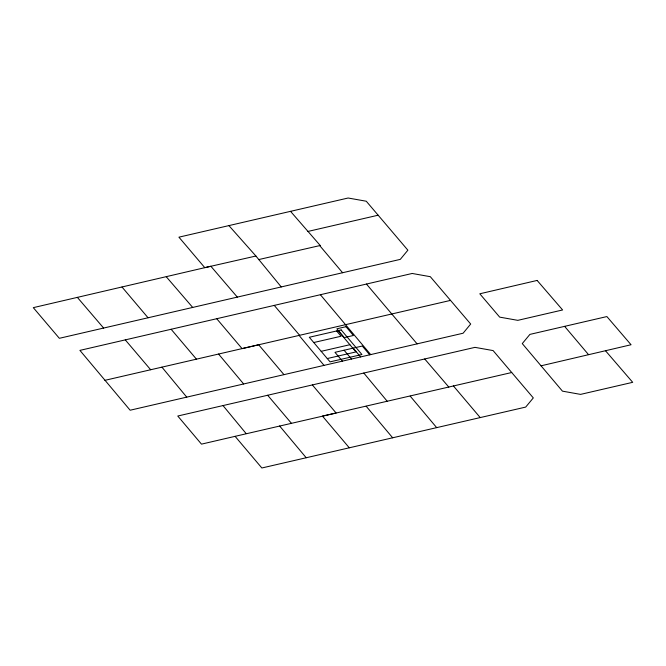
<?xml version="1.0" encoding="UTF-8"?>
<svg xmlns="http://www.w3.org/2000/svg" width="666" height="666" viewBox="0 0 666 666"><rect width="100%" height="100%" fill="white"/><g stroke="black" fill="none" stroke-linecap="round" stroke-linejoin="round"><path stroke-width="1" d="M235.098 436.338L511.713 372.519L533.308 397.91L525.69 407.084L261.855 467.99L235.098 436.338L201.482 444.139L177.764 416.025L474.966 347.361L493.098 350.582L511.713 372.519M281.235 286.938L255.91 256.019L204.787 267.657L178.921 237.171L348.135 198.01L366.275 201.232L407.875 250.183L400.291 259.374L59.349 338.311L33.3 307.65L210.864 266.258L237.321 297.111M290.534 211.347L320.229 245.496L319.73 245.621L342.599 272.727M541.025 365.817L631.052 344.747L606.884 316.566L529.895 334.399L522.277 343.598L562.454 391.15L580.561 394.389L632.7 382.326L605.444 350.682M171.129 329.27L412.179 273.468L430.311 276.69L470.687 324.034L463.103 333.225L130.136 410.223L79.912 350.383L171.129 329.27L196.437 359.157M307.675 231.502L378.138 215.21M104.862 380.344L450.516 300.399M313.761 342.532L341.084 336.238L336.63 330.969M321.179 351.323L349.891 344.713M327.264 358.549L355.969 351.923L338.028 330.644M258.5 259.623L320.229 245.496M228.913 225.608L255.91 256.019M166.284 276.773L192.69 307.434M424.725 358.974L448.834 387.104M77.348 297.361L103.621 328.063M125.275 339.876L150.666 369.747M564.626 326.373L588.511 354.62M453.38 385.897L480.219 417.59M366.458 284.057L417.099 343.872M274.259 305.394L299.625 335.306M312.362 384.94L336.114 413.012L322.444 416.084L349.284 447.802M283.982 374.658L258.674 344.772L242.074 348.618L216.716 318.706M267.674 395.263L291.392 423.268M122.011 287.021L148.06 317.782M370.687 354.595L320.371 294.713M369.722 354.82L362.304 346.029L334.981 352.322L342.399 361.114M353.196 348.127L360.614 356.918M344.089 350.224L351.506 359.016M410.198 396.128L436.68 427.63M366.175 406.243L392.657 437.795M218.565 354.046L243.648 383.966M279.595 425.949L306.21 457.758M299.092 335.423L324.017 365.376M363.803 373.035L387.321 401.39M223.01 405.577L246.12 433.566M161.93 367.149L186.738 397.136M537.129 280.436L479.803 293.789L499.675 317.124L517.807 320.346L562.612 309.965L537.129 280.436M345.995 326.69L336.888 328.788L344.297 337.579L353.405 335.481L345.995 326.69M341.167 329.92L309.307 337.262L330.061 361.863L361.921 354.52L341.167 329.92"/></g></svg>
